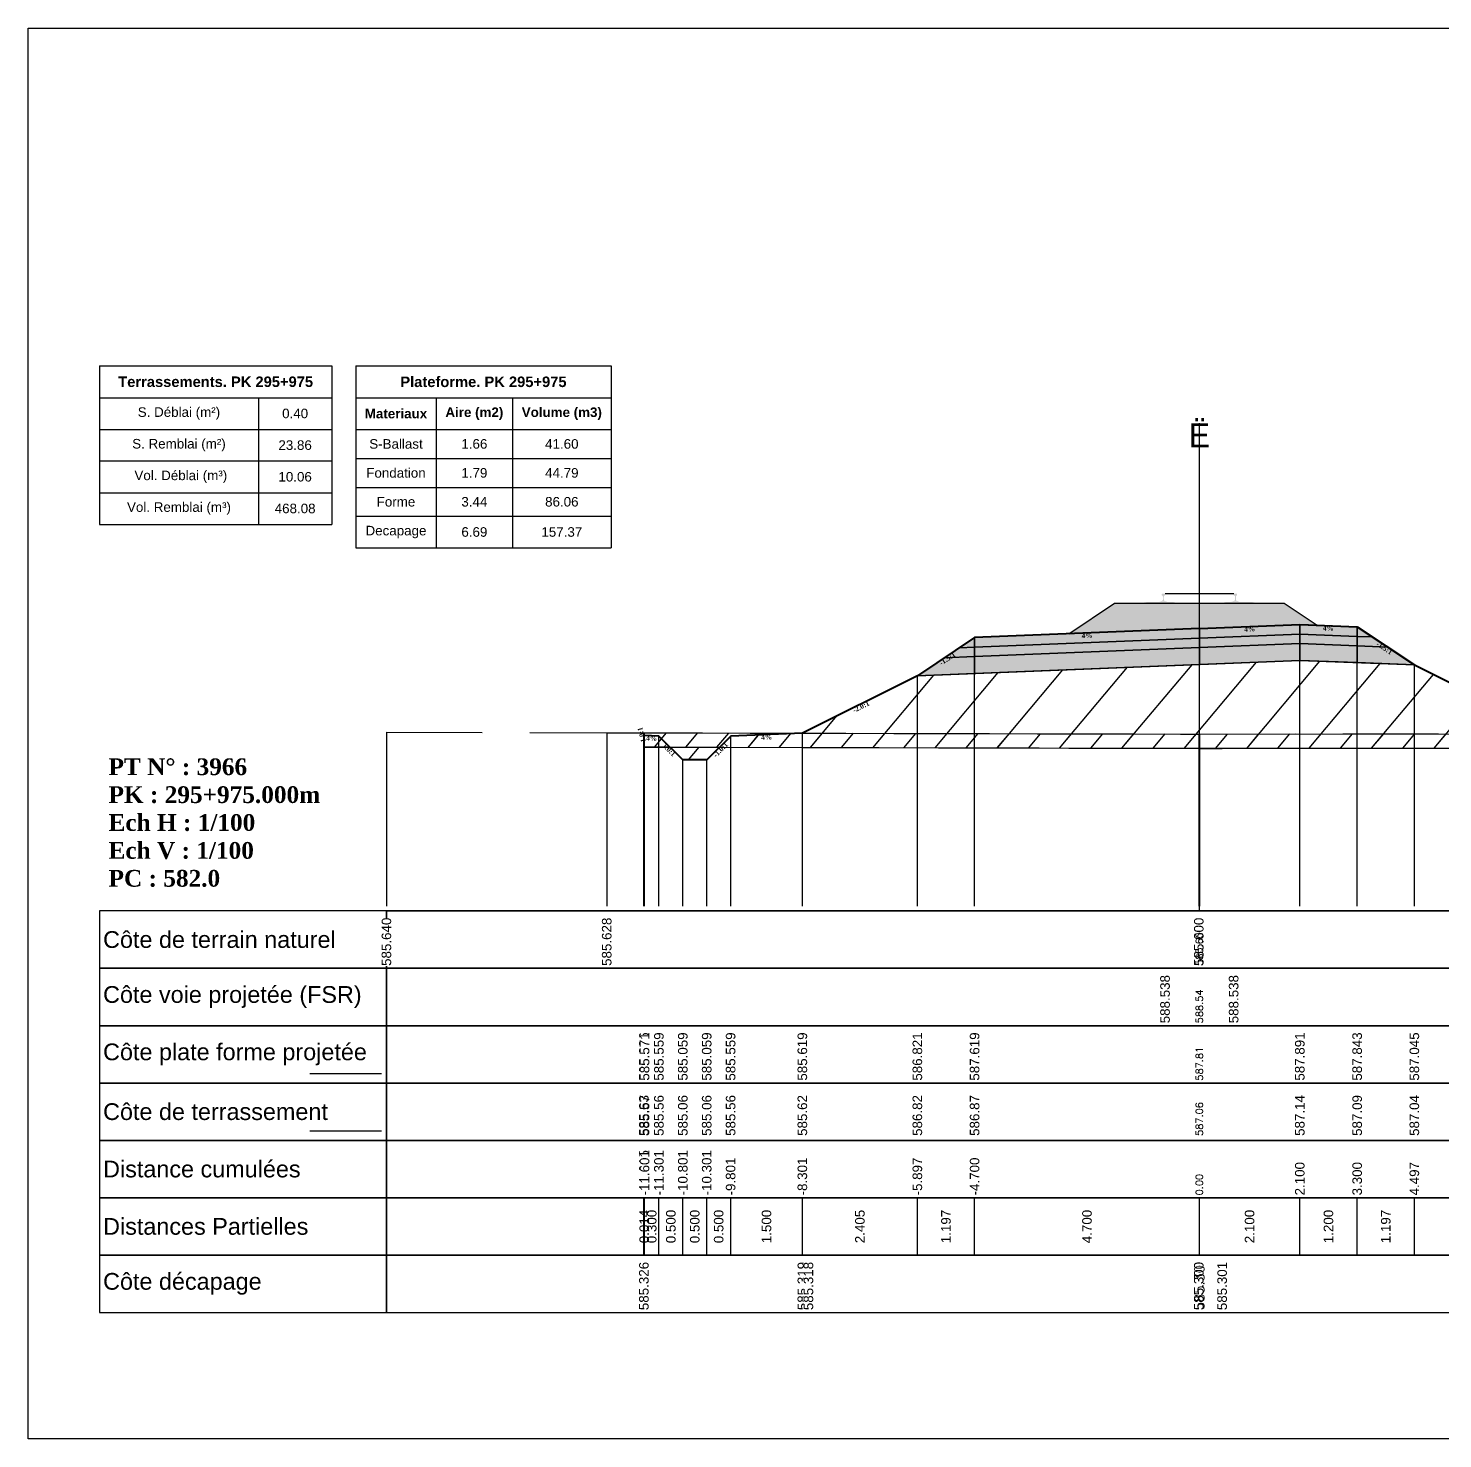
# Model space of a CAD drawing. Header units: millimetres. Extents: x 2762 to 3076, y 916 to 3305.
# Drawn here: x 2950.21 to 2979.79, y 1493.65 to 1523.15 of the extents above; entities that cross this region are included whole.
import ezdxf

# ---------------------------------------------------------------- set-up
doc = ezdxf.new("R2010")
doc.units = ezdxf.units.MM
doc.header["$LTSCALE"] = 2
doc.linetypes.add('CACHE', pattern=[9.525, 6.35, -3.175])
doc.linetypes.add('DASHED', pattern=[0.75, 0.5, -0.25])
for name, color, linetype in [('C-ANNO-TABL', 1, 'Continuous'), ('C-ANNO-TABL-TEXT', 150, 'Continuous'), ('C-ANNO-TABL-TITL', 150, 'Continuous'), ('C-ANNO-TABL-TTBL', 5, 'Continuous'), ('C-ROAD-CORR', 5, 'Continuous'), ('C-ROAD-SCTN', 7, 'Continuous')]:
    doc.layers.add(name, color=color, linetype=linetype)
doc.styles.add('ARIAL', font='arial.ttf')
doc.styles.add('C3D_Etiquette', font='romans.shx')
doc.styles.add('C3D_Profil_Travers', font='romans.shx')
doc.styles.get("Standard").update_dxf_attribs({"font": 'arial.ttf'})

msp = doc.modelspace()

# ---------------------------------------------------------------- hatches: boundary and pattern name
at = {"linetype": 'Continuous', "lineweight": -3}
msp.add_hatch(color=254, dxfattribs=at).paths.add_polyline_path([(2973.487, 1510.938), (2973.487, 1511.123), (2973.602, 1511.144), (2973.95, 1511.144), (2973.95, 1511.15), (2973.876, 1511.15), (2973.876, 1511.159), (2973.877, 1511.16), (2973.879, 1511.161), (2973.88, 1511.162), (2973.9, 1511.163), (2973.903, 1511.164), (2973.906, 1511.165), (2973.934, 1511.175), (2973.937, 1511.177), (2973.938, 1511.178), (2973.939, 1511.179), (2973.94, 1511.183), (2973.941, 1511.191), (2973.942, 1511.2), (2973.943, 1511.21), (2973.943, 1511.234), (2973.942, 1511.25), (2973.942, 1511.256), (2973.941, 1511.262), (2973.94, 1511.267), (2973.94, 1511.268), (2973.939, 1511.272), (2973.938, 1511.274), (2973.937, 1511.275), (2973.936, 1511.276), (2973.935, 1511.277), (2973.919, 1511.283), (2973.917, 1511.284), (2973.916, 1511.285), (2973.915, 1511.287), (2973.915, 1511.289), (2973.915, 1511.307), (2973.916, 1511.312), (2973.917, 1511.314), (2973.919, 1511.316), (2973.921, 1511.318), (2973.924, 1511.319), (2973.925, 1511.32), (2973.929, 1511.32), (2973.933, 1511.321), (2973.936, 1511.321), (2973.94, 1511.321), (2973.945, 1511.321), (2973.948, 1511.321), (2973.951, 1511.322), (2973.955, 1511.321), (2973.958, 1511.321), (2973.962, 1511.321), (2973.967, 1511.321), (2973.97, 1511.321), (2973.974, 1511.32), (2973.978, 1511.32), (2973.979, 1511.319), (2973.981, 1511.318), (2973.984, 1511.316), (2973.986, 1511.314), (2973.987, 1511.312), (2973.987, 1511.307), (2973.987, 1511.289), (2973.987, 1511.287), (2973.987, 1511.285), (2973.986, 1511.284), (2973.984, 1511.283), (2973.968, 1511.277), (2973.967, 1511.276), (2973.965, 1511.275), (2973.964, 1511.274), (2973.964, 1511.272), (2973.963, 1511.268), (2973.962, 1511.267), (2973.962, 1511.262), (2973.961, 1511.256), (2973.96, 1511.25), (2973.96, 1511.234), (2973.96, 1511.21), (2973.961, 1511.2), (2973.962, 1511.191), (2973.963, 1511.183), (2973.964, 1511.179), (2973.965, 1511.178), (2973.966, 1511.177), (2973.968, 1511.175), (2973.997, 1511.165), (2974, 1511.164), (2974.003, 1511.163), (2974.023, 1511.162), (2974.024, 1511.161), (2974.025, 1511.16), (2974.026, 1511.159), (2974.026, 1511.15), (2973.952, 1511.15), (2973.952, 1511.144), (2974.156, 1511.144), (2974.288, 1511.113), (2975.122, 1511.113), (2975.253, 1511.144), (2975.457, 1511.144), (2975.457, 1511.15), (2975.383, 1511.15), (2975.383, 1511.159), (2975.384, 1511.16), (2975.386, 1511.161), (2975.387, 1511.162), (2975.407, 1511.163), (2975.41, 1511.164), (2975.413, 1511.165), (2975.441, 1511.175), (2975.444, 1511.177), (2975.445, 1511.178), (2975.446, 1511.179), (2975.447, 1511.183), (2975.448, 1511.191), (2975.449, 1511.2), (2975.45, 1511.21), (2975.45, 1511.234), (2975.449, 1511.25), (2975.449, 1511.256), (2975.448, 1511.262), (2975.447, 1511.267), (2975.447, 1511.268), (2975.446, 1511.272), (2975.445, 1511.274), (2975.444, 1511.275), (2975.443, 1511.276), (2975.442, 1511.277), (2975.426, 1511.283), (2975.424, 1511.284), (2975.423, 1511.285), (2975.422, 1511.287), (2975.422, 1511.289), (2975.422, 1511.307), (2975.423, 1511.312), (2975.424, 1511.314), (2975.426, 1511.316), (2975.428, 1511.318), (2975.431, 1511.319), (2975.432, 1511.32), (2975.436, 1511.32), (2975.44, 1511.321), (2975.443, 1511.321), (2975.447, 1511.321), (2975.452, 1511.321), (2975.455, 1511.321), (2975.458, 1511.322), (2975.462, 1511.321), (2975.465, 1511.321), (2975.469, 1511.321), (2975.474, 1511.321), (2975.477, 1511.321), (2975.481, 1511.32), (2975.485, 1511.32), (2975.486, 1511.319), (2975.488, 1511.318), (2975.491, 1511.316), (2975.493, 1511.314), (2975.494, 1511.312), (2975.494, 1511.307), (2975.494, 1511.289), (2975.494, 1511.287), (2975.494, 1511.285), (2975.493, 1511.284), (2975.491, 1511.283), (2975.475, 1511.277), (2975.474, 1511.276), (2975.472, 1511.275), (2975.471, 1511.274), (2975.471, 1511.272), (2975.47, 1511.268), (2975.469, 1511.267), (2975.469, 1511.262), (2975.468, 1511.256), (2975.467, 1511.25), (2975.467, 1511.234), (2975.467, 1511.21), (2975.468, 1511.2), (2975.469, 1511.191), (2975.47, 1511.183), (2975.471, 1511.179), (2975.472, 1511.178), (2975.473, 1511.177), (2975.475, 1511.175), (2975.504, 1511.165), (2975.507, 1511.164), (2975.51, 1511.163), (2975.53, 1511.162), (2975.531, 1511.161), (2975.532, 1511.16), (2975.533, 1511.159), (2975.533, 1511.15), (2975.459, 1511.15), (2975.459, 1511.144), (2975.807, 1511.144), (2975.922, 1511.123), (2975.922, 1510.938)])
h = msp.add_hatch(dxfattribs=at)
h.set_pattern_fill('GRAVEL', color=252, scale=0.009, style=0)
h.set_pattern_definition([(228.0128, (2972.136781, 1510.70988), (-1.8288, -2.0574), [0.030755, -3.0447435]), (184.96974, (2972.116207, 1510.68702), (2.743199999, 0.228600013), [0.0527764, -5.2248644]), (132.51045, (2972.063629, 1510.682448), (2.286, -2.5146), [0.0372133, -3.684125]), (267.2737, (2971.974475, 1510.625298), (0.2286, 4.572), [0.0480604, -4.7579794]), (292.83365, (2971.972189, 1510.577292), (-1.143, 2.7432), [0.047127, -4.6655827]), (357.2737, (2971.990477, 1510.533858), (-4.572, 0.2286), [0.0480604, -4.7579794]), (37.69424, (2972.038483, 1510.531572), (-2.9718, -2.286), [0.0635574, -6.2921804]), (72.25533, (2972.088775, 1510.570434), (1.6002, 5.0292), [0.0600048, -5.940473]), (121.42957, (2972.107063, 1510.627584), (-1.8288, 2.9718), [0.048223, -4.774099]), (175.23636, (2972.081917, 1510.668732), (2.5146, -0.2286), [0.055054, -2.697654]), (222.39744, (2972.027053, 1510.673304), (-2.7432, -2.5146), [0.071197, -7.0485095]), (138.81407, (2972.20079, 1510.623012), (-1.6002, 1.3716), [0.0243004, -2.405751]), (171.46923, (2972.182501, 1510.639014), (2.9718, -0.4572), [0.0462314, -4.5769175]), (225, (2972.13678, 1510.64587), (-3e-17, -0.2286), [0.032329, -0.29096]), (203.1986, (2972.12078, 1510.673304), (1.143, 0.4572), [0.01741, -1.723556]), (291.8014, (2972.104777, 1510.666446), (-0.2286, 0.6858), [0.024621, -1.206428]), (30.9638, (2972.11392, 1510.643586), (0.6858, 0.4572), [0.039989, -1.292967]), (161.565, (2972.14821, 1510.66416), (0.4572, -0.2286), [0.028916, -0.693981]), (16.38954, (2971.972189, 1510.666446), (2.286, 0.6858), [0.040508, -4.0102944]), (70.34618, (2972.011051, 1510.677876), (-0.9144, -2.5146), [0.033984, -3.3643994]), (293.1986, (2972.14821, 1510.70988), (-0.4572, 1.143), [0.034819, -1.7061465]), (343.61046, (2972.161927, 1510.677876), (-2.286, 0.6858), [0.040508, -4.0102944]), (339.44395, (2971.97219, 1510.524714), (-1.143, 0.4572), [0.039063, -1.914096]), (294.77514, (2972.008765, 1510.510998), (-1.143, 2.5146), [0.0327305, -3.2403234]), (66.8014, (2972.150497, 1510.48128), (0.4572, 1.143), [0.034819, -1.7061465]), (17.35402, (2972.164213, 1510.513284), (-2.9718, -0.9144), [0.0383204, -3.793714]), (69.44395, (2972.038483, 1510.48128), (-0.4572, -1.143), [0.0195316, -1.933628]), (101.3099, (2972.13678, 1510.48128), (-0.2286, 0.9144), [0.011656, -1.1539795]), (165.9638, (2972.134495, 1510.49271), (0.6858, -0.2286), [0.047127, -0.895415]), (186.009, (2972.088775, 1510.50414), (2.286, 0.2286), [0.043674, -4.323723]), (303.69, (2972.11392, 1510.62301), (-0.2286, 0.4572), [0.032969, -0.79126]), (353.15723, (2972.132209, 1510.59558), (3.8862, -0.4572), [0.05756, -5.698441]), (60.9454, (2972.18936, 1510.588722), (-0.9144, -1.6002), [0.023536, -2.330045]), (90, (2972.2008, 1510.6093), (-0.2286, 0.2286), [0.013716, -0.214884]), (120.25644, (2972.084203, 1510.510998), (0.9144, -1.6002), [0.031758, -3.1440547]), (48.0128, (2972.068201, 1510.53843), (1.8288, 2.0574), [0.06151, -3.0139886]), (0, (2972.10935, 1510.58415), (0.2286, 0.2286), [0.059436, -0.169164]), (325.30485, (2972.168785, 1510.58415), (2.286, -1.6002), [0.036145, -3.5783385]), (254.0546, (2972.198503, 1510.563576), (-0.2286, -0.9144), [0.033285, -1.6309485]), (207.64598, (2972.189359, 1510.531572), (-4.3434, -2.286), [0.054193, -5.365122]), (175.42608, (2972.141353, 1510.506426), (-2.9718, 0.2286), [0.0573327, -5.675926])])
h.paths.add_polyline_path([(2971.972, 1510.481), (2972.93, 1511.12), (2976.48, 1511.12), (2977.169, 1510.66), (2976.805, 1510.675)])
h = msp.add_hatch(color=11, dxfattribs=at)
h.paths.add_polyline_path([(2978.005, 1510.427), (2978.005, 1510.627), (2978.324, 1510.414)])
h.paths.add_polyline_path([(2976.805, 1510.475), (2976.805, 1510.675), (2978.005, 1510.627), (2978.005, 1510.427)])
h.paths.add_polyline_path([(2974.705, 1510.391), (2974.705, 1510.591), (2976.805, 1510.675), (2976.805, 1510.475)])
h.paths.add_polyline_path([(2970.005, 1510.203), (2970.005, 1510.403), (2974.705, 1510.591), (2974.705, 1510.391)])
h.paths.add_polyline_path([(2969.685, 1510.19), (2970.005, 1510.403), (2970.005, 1510.203)])
h = msp.add_hatch(color=83, dxfattribs=at)
h.paths.add_polyline_path([(2978.005, 1509.877), (2978.005, 1510.227), (2978.643, 1510.201), (2979.201, 1509.829)])
h.paths.add_polyline_path([(2976.805, 1509.925), (2976.805, 1510.275), (2978.005, 1510.227), (2978.005, 1509.877)])
h.paths.add_polyline_path([(2974.705, 1509.841), (2974.705, 1510.191), (2976.805, 1510.275), (2976.805, 1509.925)])
h.paths.add_polyline_path([(2970.005, 1509.653), (2970.005, 1510.003), (2974.705, 1510.191), (2974.705, 1509.841)])
h.paths.add_polyline_path([(2968.808, 1509.605), (2969.366, 1509.977), (2970.005, 1510.003), (2970.005, 1509.653)])
h = msp.add_hatch(color=30, dxfattribs=at)
h.paths.add_polyline_path([(2978.005, 1510.227), (2978.005, 1510.427), (2978.324, 1510.414), (2978.643, 1510.201)])
h.paths.add_polyline_path([(2976.805, 1510.275), (2976.805, 1510.475), (2978.005, 1510.427), (2978.005, 1510.227)])
h.paths.add_polyline_path([(2974.705, 1510.191), (2974.705, 1510.391), (2976.805, 1510.475), (2976.805, 1510.275)])
h.paths.add_polyline_path([(2970.005, 1510.003), (2970.005, 1510.203), (2974.705, 1510.391), (2974.705, 1510.191)])
h.paths.add_polyline_path([(2969.366, 1509.977), (2969.685, 1510.19), (2970.005, 1510.203), (2970.005, 1510.003)])
h = msp.add_hatch(dxfattribs=at)
h.set_pattern_fill('_U', color=3, angle=50, style=0, pattern_type=0)
h.set_pattern_definition([(50, (2984.8392, 1508.0938), (-0.766044, 0.642788), [])])
h.paths.add_polyline_path([(2984.839, 1508.094), (2985.077, 1508.331), (2985.377, 1508.343), (2985.389, 1508.394), (2985.389, 1508.094)])
h.paths.add_polyline_path([(2964.667, 1508.106), (2964.903, 1508.342), (2966.403, 1508.402), (2968.808, 1509.605), (2976.805, 1509.925), (2979.201, 1509.829), (2982.077, 1508.391), (2983.577, 1508.331), (2983.815, 1508.093), (2974.705, 1508.084), (2974.693, 1508.084)])
h.paths.add_polyline_path([(2963.089, 1508.11), (2963.089, 1508.41), (2963.103, 1508.354), (2963.403, 1508.342), (2963.637, 1508.109)])
h = msp.add_hatch(dxfattribs=at)
h.set_pattern_fill('_U', color=150, scale=0.5, angle=50, style=0, pattern_type=0)
h.set_pattern_definition([(50, (2984.83916, 1508.09384), (-0.383022, 0.321394), [])])
h.paths.add_polyline_path([(2984.839, 1508.094), (2985.077, 1508.331), (2985.377, 1508.343), (2985.389, 1508.394), (2985.389, 1508.094)])
h.paths.add_polyline_path([(2982.077, 1508.391), (2985.389, 1508.394), (2985.377, 1508.343), (2985.077, 1508.331), (2984.839, 1508.094), (2983.815, 1508.093), (2983.577, 1508.331)])
h.paths.add_polyline_path([(2964.667, 1508.106), (2964.903, 1508.342), (2966.403, 1508.402), (2974.693, 1508.384), (2974.705, 1508.384), (2982.077, 1508.391), (2983.577, 1508.331), (2983.815, 1508.093), (2974.705, 1508.084), (2974.693, 1508.084)])
h.paths.add_polyline_path([(2963.089, 1508.41), (2966.403, 1508.402), (2964.903, 1508.342), (2964.667, 1508.106), (2963.637, 1508.109), (2963.403, 1508.342), (2963.103, 1508.354)])
h.paths.add_polyline_path([(2963.089, 1508.11), (2963.089, 1508.41), (2963.103, 1508.354), (2963.403, 1508.342), (2963.637, 1508.109)])
h = msp.add_hatch(dxfattribs=at)
h.set_pattern_fill('_U', color=1, angle=50, style=0, pattern_type=0)
h.set_pattern_definition([(50, (2983.8148, 1508.0929), (-0.766044, 0.64279), [])])
h.paths.add_polyline_path([(2983.815, 1508.093), (2984.839, 1508.094), (2984.577, 1507.831), (2984.077, 1507.831)])
h.paths.add_polyline_path([(2963.637, 1508.109), (2964.667, 1508.106), (2964.403, 1507.842), (2963.903, 1507.842)])

# ---------------------------------------------------------------- linework, layer by layer
at = {"color": 7, "linetype": 'Continuous', "lineweight": -3}
for p, q in [((2974.705, 1504.684), (2974.705, 1514.884)), ((2957.704, 1504.684), (2991.706, 1504.684)), ((2963.089, 1497.484), (2963.089, 1498.684)), ((2963.103, 1497.484), (2963.103, 1498.684)), ((2963.103, 1497.484), (2963.103, 1498.684)), ((2963.403, 1497.484), (2963.403, 1498.684)), ((2963.403, 1497.484), (2963.403, 1498.684)), ((2963.903, 1497.484), (2963.903, 1498.684)), ((2963.903, 1497.484), (2963.903, 1498.684)), ((2964.403, 1497.484), (2964.403, 1498.684)), ((2964.403, 1497.484), (2964.403, 1498.684)), ((2964.903, 1497.484), (2964.903, 1498.684)), ((2964.903, 1497.484), (2964.903, 1498.684)), ((2966.403, 1497.484), (2966.403, 1498.684)), ((2966.403, 1497.484), (2966.403, 1498.684)), ((2968.808, 1497.484), (2968.808, 1498.684)), ((2968.808, 1497.484), (2968.808, 1498.684)), ((2970.005, 1497.484), (2970.005, 1498.684)), ((2970.005, 1497.484), (2970.005, 1498.684)), ((2974.705, 1497.484), (2974.705, 1498.684)), ((2974.705, 1497.484), (2974.705, 1498.684)), ((2976.805, 1497.484), (2976.805, 1498.684)), ((2976.805, 1497.484), (2976.805, 1498.684)), ((2978.005, 1497.484), (2978.005, 1498.684)), ((2978.005, 1497.484), (2978.005, 1498.684)), ((2979.201, 1497.484), (2979.201, 1498.684)), ((2979.201, 1497.484), (2979.201, 1498.684))]:
    msp.add_line(p, q, dxfattribs=at)
at = {"color": 251, "linetype": 'Continuous', "lineweight": -3}
for p, q in [((2971.972, 1510.481), (2972.93, 1511.12)), ((2972.93, 1511.12), (2976.48, 1511.12)), ((2976.48, 1511.12), (2977.169, 1510.66)), ((2970.005, 1510.403), (2974.705, 1510.591)), ((2976.805, 1510.675), (2971.972, 1510.481)), ((2974.705, 1510.591), (2976.805, 1510.675)), ((2974.705, 1510.391), (2974.705, 1510.591)), ((2974.705, 1510.591), (2974.705, 1510.391)), ((2977.169, 1510.66), (2976.805, 1510.675)), ((2976.805, 1510.475), (2976.805, 1510.675)), ((2976.805, 1510.675), (2978.005, 1510.627)), ((2976.805, 1510.675), (2976.805, 1510.475)), ((2978.005, 1510.427), (2978.005, 1510.627)), ((2978.005, 1510.627), (2978.324, 1510.414)), ((2978.005, 1510.627), (2978.005, 1510.427)), ((2969.685, 1510.19), (2970.005, 1510.403)), ((2970.005, 1510.203), (2970.005, 1510.403)), ((2970.005, 1510.403), (2970.005, 1510.203)), ((2974.705, 1510.391), (2970.005, 1510.203)), ((2976.805, 1510.475), (2974.705, 1510.391)), ((2978.005, 1510.427), (2976.805, 1510.475)), ((2978.324, 1510.414), (2978.005, 1510.427)), ((2970.005, 1510.203), (2969.685, 1510.19))]:
    msp.add_line(p, q, dxfattribs=at)
at = {"color": 53, "linetype": 'Continuous', "lineweight": -3}
for p, q in [((2970.005, 1510.203), (2974.705, 1510.391)), ((2974.705, 1510.391), (2976.805, 1510.475)), ((2974.705, 1510.191), (2974.705, 1510.391)), ((2974.705, 1510.391), (2974.705, 1510.191)), ((2976.805, 1510.275), (2974.705, 1510.191)), ((2974.705, 1510.191), (2976.805, 1510.275)), ((2976.805, 1510.275), (2976.805, 1510.475)), ((2976.805, 1510.475), (2978.005, 1510.427)), ((2976.805, 1510.475), (2976.805, 1510.275)), ((2978.005, 1510.227), (2976.805, 1510.275)), ((2976.805, 1509.925), (2976.805, 1510.275)), ((2976.805, 1510.275), (2978.005, 1510.227)), ((2976.805, 1510.275), (2976.805, 1509.925)), ((2978.005, 1510.227), (2978.005, 1510.427)), ((2978.005, 1510.427), (2978.324, 1510.414)), ((2978.005, 1510.427), (2978.005, 1510.227)), ((2978.324, 1510.414), (2978.643, 1510.201)), ((2968.808, 1509.605), (2969.366, 1509.977)), ((2969.366, 1509.977), (2969.685, 1510.19)), ((2970.005, 1510.003), (2969.366, 1509.977)), ((2969.366, 1509.977), (2970.005, 1510.003)), ((2969.685, 1510.19), (2970.005, 1510.203)), ((2970.005, 1510.003), (2970.005, 1510.203)), ((2970.005, 1510.203), (2970.005, 1510.003)), ((2974.705, 1510.191), (2970.005, 1510.003)), ((2970.005, 1510.003), (2974.705, 1510.191)), ((2970.005, 1509.653), (2970.005, 1510.003)), ((2970.005, 1510.003), (2970.005, 1509.653)), ((2974.705, 1509.841), (2974.705, 1510.191)), ((2974.705, 1510.191), (2974.705, 1509.841)), ((2978.643, 1510.201), (2978.005, 1510.227)), ((2978.005, 1509.877), (2978.005, 1510.227)), ((2978.005, 1510.227), (2978.643, 1510.201)), ((2978.005, 1510.227), (2978.005, 1509.877)), ((2978.643, 1510.201), (2979.201, 1509.829)), ((2974.705, 1509.841), (2970.005, 1509.653)), ((2976.805, 1509.925), (2974.705, 1509.841)), ((2978.005, 1509.877), (2976.805, 1509.925)), ((2979.201, 1509.829), (2978.005, 1509.877)), ((2970.005, 1509.653), (2968.808, 1509.605))]:
    msp.add_line(p, q, dxfattribs=at)
at = {"color": 253, "linetype": 'Continuous', "lineweight": -3}
for p, q in [((2968.808, 1509.605), (2976.805, 1509.925)), ((2976.805, 1509.925), (2979.201, 1509.829)), ((2979.201, 1509.829), (2982.077, 1508.391)), ((2966.403, 1508.402), (2968.808, 1509.605)), ((2963.089, 1508.41), (2966.403, 1508.402)), ((2963.103, 1508.354), (2963.089, 1508.41)), ((2963.089, 1508.11), (2963.089, 1508.41)), ((2963.089, 1508.41), (2963.103, 1508.354)), ((2963.089, 1508.11), (2963.089, 1508.41)), ((2963.089, 1508.41), (2963.103, 1508.354)), ((2963.403, 1508.342), (2963.103, 1508.354)), ((2963.103, 1508.354), (2963.403, 1508.342)), ((2963.103, 1508.354), (2963.403, 1508.342)), ((2963.637, 1508.109), (2963.403, 1508.342)), ((2963.403, 1508.342), (2963.637, 1508.109)), ((2963.403, 1508.342), (2963.637, 1508.109)), ((2964.667, 1508.106), (2964.903, 1508.342)), ((2964.903, 1508.342), (2964.667, 1508.106)), ((2964.667, 1508.106), (2964.903, 1508.342)), ((2964.903, 1508.342), (2966.403, 1508.402)), ((2966.403, 1508.402), (2964.903, 1508.342)), ((2964.903, 1508.342), (2966.403, 1508.402)), ((2966.403, 1508.402), (2974.693, 1508.384)), ((2974.693, 1508.384), (2974.705, 1508.384)), ((2974.705, 1508.384), (2982.077, 1508.391)), ((2963.637, 1508.109), (2963.089, 1508.11)), ((2963.637, 1508.109), (2963.089, 1508.11)), ((2964.667, 1508.106), (2963.637, 1508.109)), ((2963.637, 1508.109), (2964.667, 1508.106)), ((2963.903, 1507.842), (2963.637, 1508.109)), ((2964.667, 1508.106), (2964.403, 1507.842)), ((2974.693, 1508.084), (2964.667, 1508.106)), ((2974.693, 1508.084), (2964.667, 1508.106)), ((2974.705, 1508.084), (2974.693, 1508.084)), ((2974.705, 1508.084), (2974.693, 1508.084)), ((2983.815, 1508.093), (2974.705, 1508.084)), ((2983.815, 1508.093), (2974.705, 1508.084)), ((2964.403, 1507.842), (2963.903, 1507.842))]:
    msp.add_line(p, q, dxfattribs=at)
at = {"color": 8, "linetype": 'CACHE', "lineweight": -3}
for p, q in [((2974.705, 1504.784), (2974.705, 1509.841)), ((2974.705, 1504.784), (2974.705, 1509.841)), ((2976.805, 1504.784), (2976.805, 1509.925)), ((2978.005, 1504.784), (2978.005, 1509.877)), ((2979.201, 1504.784), (2979.201, 1509.829)), ((2968.808, 1504.784), (2968.808, 1509.605)), ((2970.005, 1504.784), (2970.005, 1509.653)), ((2963.089, 1504.784), (2963.089, 1508.41)), ((2963.103, 1504.784), (2963.103, 1508.354)), ((2963.403, 1504.784), (2963.403, 1508.342)), ((2964.903, 1504.784), (2964.903, 1508.342)), ((2966.403, 1504.784), (2966.403, 1508.402)), ((2963.903, 1504.784), (2963.903, 1507.842)), ((2964.403, 1504.784), (2964.403, 1507.842))]:
    msp.add_line(p, q, dxfattribs=at)
at = {"color": 105, "linetype": 'DASHED', "lineweight": -3, "ltscale": 2}
for p, q in [((2957.705, 1508.424), (2962.312, 1508.412)), ((2962.312, 1508.412), (2974.693, 1508.384)), ((2974.693, 1508.384), (2974.705, 1508.384)), ((2974.705, 1508.384), (2991.705, 1508.4))]:
    msp.add_line(p, q, dxfattribs=at)
at = {"color": 98, "linetype": 'CACHE', "lineweight": -3}
for p, q in [((2957.705, 1508.424), (2957.705, 1504.784)), ((2962.312, 1508.412), (2962.312, 1504.784)), ((2974.693, 1508.384), (2974.693, 1504.784)), ((2974.705, 1508.384), (2974.705, 1504.784))]:
    msp.add_line(p, q, dxfattribs=at)
at = {"color": 6, "linetype": 'Continuous', "lineweight": -3}
for p, q in [((2963.089, 1508.11), (2966.403, 1508.102)), ((2966.403, 1508.102), (2966.53, 1508.102)), ((2966.53, 1508.102), (2974.693, 1508.084)), ((2974.693, 1508.084), (2974.705, 1508.084)), ((2974.705, 1508.084), (2975.181, 1508.085)), ((2975.181, 1508.085), (2982.077, 1508.091))]:
    msp.add_line(p, q, dxfattribs=at)
at = {"color": 154, "linetype": 'Continuous', "lineweight": -3}
msp.add_line((2956.104, 1501.284), (2957.604, 1501.284), dxfattribs=at)
at = {"color": 1, "linetype": 'Continuous', "lineweight": -3}
msp.add_line((2956.104, 1500.084), (2957.604, 1500.084), dxfattribs=at)
at = {"color": 7, "linetype": 'Continuous', "lineweight": -3}
for points in [[(2957.704, 1503.484), (2957.704, 1504.684), (2951.704, 1504.684), (2951.704, 1503.484)], [(2957.704, 1503.484), (2991.706, 1503.484), (2991.706, 1504.684), (2957.704, 1504.684)], [(2957.704, 1502.284), (2957.704, 1503.484), (2951.704, 1503.484), (2951.704, 1502.284)], [(2957.704, 1502.284), (2991.706, 1502.284), (2991.706, 1503.484), (2957.704, 1503.484)], [(2957.704, 1501.084), (2957.704, 1502.284), (2951.704, 1502.284), (2951.704, 1501.084)], [(2957.704, 1501.084), (2991.706, 1501.084), (2991.706, 1502.284), (2957.704, 1502.284)], [(2957.704, 1499.884), (2957.704, 1501.084), (2951.704, 1501.084), (2951.704, 1499.884)], [(2957.704, 1499.884), (2991.706, 1499.884), (2991.706, 1501.084), (2957.704, 1501.084)], [(2957.704, 1498.684), (2957.704, 1499.884), (2951.704, 1499.884), (2951.704, 1498.684)], [(2957.704, 1498.684), (2991.706, 1498.684), (2991.706, 1499.884), (2957.704, 1499.884)], [(2957.704, 1497.484), (2957.704, 1498.684), (2951.704, 1498.684), (2951.704, 1497.484)], [(2957.704, 1497.484), (2991.706, 1497.484), (2991.706, 1498.684), (2957.704, 1498.684)], [(2957.704, 1496.284), (2957.704, 1497.484), (2951.704, 1497.484), (2951.704, 1496.284)], [(2957.704, 1496.284), (2991.706, 1496.284), (2991.706, 1497.484), (2957.704, 1497.484)]]:
    msp.add_3dface(points, dxfattribs=at)
at = {"layer": 'C-ANNO-TABL', "color": 7, "linetype": 'Continuous', "lineweight": -3}
for p, q in [((2951.704, 1515.419), (2955.028, 1515.419)), ((2955.028, 1515.419), (2956.563, 1515.419)), ((2955.028, 1515.419), (2955.028, 1514.757)), ((2957.063, 1515.416), (2958.745, 1515.416)), ((2958.745, 1515.416), (2960.341, 1515.416)), ((2958.745, 1515.416), (2958.745, 1514.754)), ((2960.341, 1515.416), (2962.403, 1515.416)), ((2960.341, 1515.416), (2960.341, 1514.754)), ((2951.704, 1514.757), (2955.028, 1514.757)), ((2955.028, 1514.757), (2956.563, 1514.757)), ((2955.028, 1514.757), (2955.028, 1514.095)), ((2957.063, 1514.754), (2958.745, 1514.754)), ((2958.745, 1514.754), (2960.341, 1514.754)), ((2958.745, 1514.754), (2958.745, 1514.147)), ((2960.341, 1514.754), (2962.403, 1514.754)), ((2960.341, 1514.754), (2960.341, 1514.147)), ((2951.704, 1514.095), (2955.028, 1514.095)), ((2955.028, 1514.095), (2956.563, 1514.095)), ((2955.028, 1514.095), (2955.028, 1513.432)), ((2957.063, 1514.147), (2958.745, 1514.147)), ((2958.745, 1514.147), (2960.341, 1514.147)), ((2958.745, 1514.147), (2958.745, 1513.543)), ((2960.341, 1514.147), (2962.403, 1514.147)), ((2960.341, 1514.147), (2960.341, 1513.543)), ((2957.063, 1513.543), (2958.745, 1513.543)), ((2958.745, 1513.543), (2960.341, 1513.543)), ((2958.745, 1513.543), (2958.745, 1512.939)), ((2960.341, 1513.543), (2962.403, 1513.543)), ((2960.341, 1513.543), (2960.341, 1512.939)), ((2951.704, 1513.432), (2955.028, 1513.432)), ((2955.028, 1513.432), (2956.563, 1513.432)), ((2955.028, 1513.432), (2955.028, 1512.77)), ((2957.063, 1512.939), (2958.745, 1512.939)), ((2958.745, 1512.939), (2960.341, 1512.939)), ((2958.745, 1512.939), (2958.745, 1512.28)), ((2960.341, 1512.939), (2962.403, 1512.939)), ((2960.341, 1512.939), (2960.341, 1512.28))]:
    msp.add_line(p, q, dxfattribs=at)
at = {"layer": 'C-ANNO-TABL-TTBL', "color": 7, "linetype": 'Continuous', "lineweight": -3}
for p, q in [((2951.704, 1516.084), (2956.563, 1516.084)), ((2951.704, 1516.084), (2951.704, 1515.419)), ((2956.563, 1516.084), (2956.563, 1515.419)), ((2957.063, 1516.084), (2962.403, 1516.084)), ((2957.063, 1516.084), (2957.063, 1515.416)), ((2962.403, 1516.084), (2962.403, 1515.416)), ((2951.704, 1515.419), (2951.704, 1514.757)), ((2956.563, 1515.419), (2956.563, 1514.757)), ((2957.063, 1515.416), (2957.063, 1514.754)), ((2962.403, 1515.416), (2962.403, 1514.754)), ((2951.704, 1514.757), (2951.704, 1514.095)), ((2956.563, 1514.757), (2956.563, 1514.095)), ((2957.063, 1514.754), (2957.063, 1514.147)), ((2962.403, 1514.754), (2962.403, 1514.147)), ((2951.704, 1514.095), (2951.704, 1513.432)), ((2956.563, 1514.095), (2956.563, 1513.432)), ((2957.063, 1514.147), (2957.063, 1513.543)), ((2962.403, 1514.147), (2962.403, 1513.543)), ((2957.063, 1513.543), (2957.063, 1512.939)), ((2962.403, 1513.543), (2962.403, 1512.939)), ((2951.704, 1513.432), (2951.704, 1512.77)), ((2956.563, 1513.432), (2956.563, 1512.77)), ((2957.063, 1512.939), (2957.063, 1512.28)), ((2962.403, 1512.939), (2962.403, 1512.28)), ((2951.704, 1512.77), (2955.028, 1512.77)), ((2955.028, 1512.77), (2956.563, 1512.77)), ((2957.063, 1512.28), (2958.745, 1512.28)), ((2958.745, 1512.28), (2960.341, 1512.28)), ((2960.341, 1512.28), (2962.403, 1512.28))]:
    msp.add_line(p, q, dxfattribs=at)
at = {"layer": 'C-ROAD-CORR', "color": 1, "linetype": 'Continuous', "lineweight": 40}
for p, q in [((2974.705, 1510.591), (2970.005, 1510.403)), ((2974.705, 1510.591), (2976.805, 1510.675)), ((2976.805, 1510.675), (2978.005, 1510.627)), ((2978.005, 1510.627), (2979.201, 1509.829)), ((2970.005, 1510.403), (2968.808, 1509.605)), ((2979.201, 1509.829), (2982.077, 1508.391)), ((2968.808, 1509.605), (2966.403, 1508.402)), ((2963.103, 1508.354), (2963.089, 1508.41)), ((2963.403, 1508.342), (2963.103, 1508.354)), ((2963.903, 1507.842), (2963.403, 1508.342)), ((2964.903, 1508.342), (2964.403, 1507.842)), ((2966.403, 1508.402), (2964.903, 1508.342)), ((2964.403, 1507.842), (2963.903, 1507.842))]:
    msp.add_line(p, q, dxfattribs=at)
at = {"layer": 'C-ROAD-CORR', "color": 102, "linetype": 'Continuous', "lineweight": -3, "ltscale": 0.5}
for p, q in [((2974.705, 1509.841), (2970.005, 1509.653)), ((2974.705, 1509.841), (2976.805, 1509.925)), ((2976.805, 1509.925), (2978.005, 1509.877)), ((2978.005, 1509.877), (2979.201, 1509.829)), ((2970.005, 1509.653), (2968.808, 1509.605))]:
    msp.add_line(p, q, dxfattribs=at)
at = {"layer": 'C-ROAD-CORR', "color": 1, "linetype": 'Continuous', "lineweight": -3}
for p, q in [((2963.903, 1507.842), (2963.403, 1508.342)), ((2964.903, 1508.342), (2964.403, 1507.842))]:
    msp.add_line(p, q, dxfattribs=at)
at = {"layer": 'C-ROAD-SCTN', "color": 154, "linetype": 'Continuous', "lineweight": -3}
for p, q in [((2973.987, 1511.322), (2974.705, 1511.322)), ((2974.705, 1511.322), (2975.422, 1511.322)), ((2970.005, 1510.403), (2974.705, 1510.591)), ((2974.705, 1510.591), (2976.805, 1510.675)), ((2976.805, 1510.675), (2978.005, 1510.627)), ((2978.005, 1510.627), (2979.201, 1509.829)), ((2968.808, 1509.605), (2970.005, 1510.403)), ((2979.201, 1509.829), (2982.077, 1508.391)), ((2966.403, 1508.402), (2968.808, 1509.605)), ((2963.089, 1508.41), (2963.103, 1508.354)), ((2963.103, 1508.354), (2963.403, 1508.342)), ((2963.403, 1508.342), (2963.903, 1507.842)), ((2964.403, 1507.842), (2964.903, 1508.342)), ((2964.903, 1508.342), (2966.403, 1508.402)), ((2963.903, 1507.842), (2964.403, 1507.842))]:
    msp.add_line(p, q, dxfattribs=at)
at = {"layer": 'C-ROAD-SCTN', "color": 140, "linetype": 'Continuous', "lineweight": -3}
for p, q in [((2971.972, 1510.481), (2972.93, 1511.12)), ((2972.93, 1511.12), (2972.973, 1511.12)), ((2972.973, 1511.12), (2974.705, 1511.12)), ((2974.705, 1511.12), (2976.436, 1511.12)), ((2976.436, 1511.12), (2976.48, 1511.12)), ((2976.48, 1511.12), (2977.169, 1510.66))]:
    msp.add_line(p, q, dxfattribs=at)
at = {"layer": 'C-ROAD-SCTN', "color": 1, "linetype": 'Continuous', "lineweight": -3}
for p, q in [((2970.005, 1509.653), (2974.705, 1509.841)), ((2974.705, 1509.841), (2976.805, 1509.925)), ((2976.805, 1509.925), (2978.005, 1509.877)), ((2978.005, 1509.877), (2979.201, 1509.829)), ((2979.201, 1509.829), (2982.077, 1508.391)), ((2966.403, 1508.402), (2968.808, 1509.605)), ((2968.808, 1509.605), (2970.005, 1509.653)), ((2963.089, 1508.41), (2963.103, 1508.354)), ((2963.103, 1508.354), (2963.403, 1508.342)), ((2963.403, 1508.342), (2963.903, 1507.842)), ((2964.403, 1507.842), (2964.903, 1508.342)), ((2964.903, 1508.342), (2966.403, 1508.402)), ((2963.903, 1507.842), (2964.403, 1507.842))]:
    msp.add_line(p, q, dxfattribs=at)

# ---------------------------------------------------------------- texts
at = {"color": 7, "linetype": 'Continuous', "lineweight": -3}
for s, insert, char_height, attachment_point, style in [('{\\fWingdings|b0|i0|c2|p0;Ë}', (2974.705, 1514.384), 0.5, 8, 'C3D_Profil_Travers'), ('{\\fTimes New Roman|b1|i0|c0|p18;PT N° : 3966\\PPK : 295+975.000m\\PEch H : 1/100\\PEch V : 1/100\\PPC : 582.0}', (2951.893, 1505.184), 0.35, 7, 'C3D_Profil_Travers'), ('{\\fArial|b0|i0|c0|p34;Côte de terrain naturel}', (2951.779, 1504.084), 0.35, 4, 'C3D_Etiquette'), ('{\\fArial|b0|i0|c0|p34;Côte plate forme projetée}', (2951.779, 1501.684), 0.35, 4, 'C3D_Etiquette'), ('{\\fArial|b0|i0|c0|p34;Côte de terrassement}', (2951.779, 1500.484), 0.35, 4, 'C3D_Etiquette'), ('{\\fArial|b0|i0|c0|p34;Distance cumulées}', (2951.779, 1499.284), 0.35, 4, 'C3D_Etiquette'), ('{\\fArial|b0|i0|c0|p34;Distances Partielles}', (2951.779, 1498.084), 0.35, 4, 'C3D_Etiquette'), ('{\\fArial|b0|i0|c0|p34;Côte décapage}', (2951.779, 1496.884), 0.35, 4, 'C3D_Etiquette')]:
    msp.add_mtext(s, dxfattribs=dict(at, insert=insert, char_height=char_height, attachment_point=attachment_point, style=style))
at = {"color": 7, "linetype": 'Continuous', "lineweight": -3, "char_height": 0.1, "style": 'C3D_Etiquette'}
for s, insert, width, attachment_point, rotation in [('{\\fTimes New Roman|b1|i0|c0|p18;4%}', (2975.755, 1510.629), 0.37094, 2, 2.2906), ('{\\fTimes New Roman|b1|i0|c0|p18;4%}', (2977.404, 1510.647), 0.42071, 2, 357.7094), ('{\\fTimes New Roman|b1|i0|c0|p18;4%}', (2972.355, 1510.493), 0.42071, 2, 2.2906), ('{\\fTimes New Roman|b1|i0|c0|p18;-1.5:1}', (2978.601, 1510.224), 0.34598, 2, 326.3099), ('{\\fTimes New Roman|b1|i0|c0|p18;-1.5:1}', (2969.408, 1510), 0.34598, 2, 33.6901), ('{\\fTimes New Roman|b1|i0|c0|p18;-2.0:1}', (2967.607, 1509), 0.34598, 2, 26.5651), ('{\\fTimes New Roman|b1|i0|c0|p18;1.0:1}', (2963.092, 1508.381), 0.29446, 8, 104.0362), ('{\\fTimes New Roman|b1|i0|c0|p18;4%}', (2963.253, 1508.344), 0.37094, 2, 357.7094), ('{\\fTimes New Roman|b1|i0|c0|p18;1.0:1}', (2963.65, 1508.09), 0.29001, 2, 315), ('{\\fTimes New Roman|b1|i0|c0|p18;-1.0:1}', (2964.656, 1508.09), 0.34598, 2, 45), ('{\\fTimes New Roman|b1|i0|c0|p18;4%}', (2965.653, 1508.368), 0.42071, 2, 2.2906)]:
    msp.add_mtext(s, dxfattribs=dict(at, insert=insert, width=width, attachment_point=attachment_point, rotation=rotation))
at = {"color": 7, "linetype": 'Continuous', "lineweight": -3, "insert": (2951.779, 1502.884), "char_height": 0.35, "attachment_point": 4}
msp.add_mtext('{\\fArial|b0|i0|c0|p34;Côte voie projetée (FSR)}', dxfattribs=at)
at = {"color": 7, "linetype": 'Continuous', "lineweight": -3, "rotation": 90, "style": 'C3D_Profil_Travers'}
for s, insert, char_height, attachment_point in [('588.54', (2974.705, 1502.334), 0.15, 4), ('587.81', (2974.705, 1501.134), 0.15, 4), ('{\\fArial|b0|i0|c0|p34;585.63}', (2963.089, 1499.979), 0.2, 4), ('{\\fArial|b0|i0|c0|p34;585.57}', (2963.103, 1499.979), 0.2, 4), ('{\\fArial|b0|i0|c0|p34;585.56}', (2963.403, 1499.979), 0.2, 4), ('{\\fArial|b0|i0|c0|p34;585.06}', (2963.903, 1499.979), 0.2, 4), ('{\\fArial|b0|i0|c0|p34;585.06}', (2964.403, 1499.979), 0.2, 4), ('{\\fArial|b0|i0|c0|p34;585.56}', (2964.903, 1499.979), 0.2, 4), ('{\\fArial|b0|i0|c0|p34;585.62}', (2966.403, 1499.979), 0.2, 4), ('{\\fArial|b0|i0|c0|p34;586.82}', (2968.808, 1499.979), 0.2, 4), ('{\\fArial|b0|i0|c0|p34;586.87}', (2970.005, 1499.979), 0.2, 4), ('{\\fArial|b0|i0|c0|p34;587.14}', (2976.805, 1499.979), 0.2, 4), ('{\\fArial|b0|i0|c0|p34;587.09}', (2978.005, 1499.979), 0.2, 4), ('{\\fArial|b0|i0|c0|p34;587.04}', (2979.201, 1499.979), 0.2, 4), ('587.06', (2974.705, 1499.979), 0.15, 4), ('0.00', (2974.705, 1498.734), 0.15, 4), ('{\\fArial|b0|i0|c0|p34;0.014}', (2963.096, 1498.084), 0.2, 5), ('{\\fArial|b0|i0|c0|p34;0.300}', (2963.253, 1498.084), 0.2, 5), ('{\\fArial|b0|i0|c0|p34;0.500}', (2963.653, 1498.084), 0.2, 5), ('{\\fArial|b0|i0|c0|p34;0.500}', (2964.153, 1498.084), 0.2, 5), ('{\\fArial|b0|i0|c0|p34;0.500}', (2964.653, 1498.084), 0.2, 5), ('{\\fArial|b0|i0|c0|p34;1.500}', (2965.653, 1498.084), 0.2, 5), ('{\\fArial|b0|i0|c0|p34;2.405}', (2967.606, 1498.084), 0.2, 5), ('{\\fArial|b0|i0|c0|p34;1.197}', (2969.406, 1498.084), 0.2, 5), ('{\\fArial|b0|i0|c0|p34;4.700}', (2972.355, 1498.084), 0.2, 5), ('{\\fArial|b0|i0|c0|p34;2.100}', (2975.755, 1498.084), 0.2, 5), ('{\\fArial|b0|i0|c0|p34;1.200}', (2977.405, 1498.084), 0.2, 5), ('{\\fArial|b0|i0|c0|p34;1.197}', (2978.603, 1498.084), 0.2, 5)]:
    msp.add_mtext(s, dxfattribs=dict(at, insert=insert, char_height=char_height, attachment_point=attachment_point))
at = {"layer": 'C-ANNO-TABL-TEXT', "color": 7, "linetype": 'Continuous', "lineweight": -3, "char_height": 0.2, "attachment_point": 5, "style": 'ARIAL'}
for s, insert in [('{\\fArial|b0|i0|c0|p34;\\C7;0.40}', (2955.795, 1515.088)), ('{\\fArial|b0|i0|c0|p34;\\C7;23.86}', (2955.795, 1514.426)), ('{\\fArial|b0|i0|c0|p34;\\C7;S-Ballast}', (2957.904, 1514.451)), ('{\\fArial|b0|i0|c0|p34;\\C7;1.66}', (2959.543, 1514.451)), ('{\\C18;\\c0;41.60}', (2961.372, 1514.451)), ('{\\fArial|b0|i0|c0|p34;\\C7;10.06}', (2955.795, 1513.764)), ('{\\fArial|b0|i0|c0|p34;\\C7;Fondation}', (2957.904, 1513.845)), ('{\\fArial|b0|i0|c0|p34;\\C7;1.79}', (2959.543, 1513.845)), ('{\\C18;\\c0;44.79}', (2961.372, 1513.845)), ('{\\fArial|b0|i0|c0|p34;\\C7;Forme}', (2957.904, 1513.241)), ('{\\fArial|b0|i0|c0|p34;\\C7;3.44}', (2959.543, 1513.241)), ('{\\C18;\\c0;86.06}', (2961.372, 1513.241)), ('{\\fArial|b0|i0|c0|p34;\\C7;468.08}', (2955.795, 1513.101)), ('{\\fArial|b0|i0|c0|p34;\\C7;Decapage}', (2957.904, 1512.609)), ('{\\fArial|b0|i0|c0|p34;\\C7;6.69}', (2959.543, 1512.609)), ('{\\C18;\\c0;157.37}', (2961.372, 1512.609))]:
    msp.add_mtext(s, dxfattribs=dict(at, insert=insert))
at = {"layer": 'C-ANNO-TABL-TITL', "color": 7, "linetype": 'Continuous', "lineweight": -3, "attachment_point": 5, "style": 'ARIAL'}
for s, insert, char_height in [('{\\fArial|b1|i0|c0|p34;\\C18;\\c0;Plateforme. PK 295+975}', (2959.733, 1515.75), 0.22), ('{\\fArial|b1|i0|c0|p34;\\C7;Terrassements. PK 295+975}', (2954.133, 1515.751), 0.22), ('{\\fArial|b0|i0|c0|p34;\\C7;S. Déblai (m²) }', (2953.366, 1515.088), 0.2), ('{\\fArial|b1|i0|c0|p34;\\C7;Materiaux   }', (2957.904, 1515.085), 0.2), ('{\\fArial|b1|i0|c0|p34;\\C7;Aire (m2)}', (2959.543, 1515.085), 0.2), ('{\\fArial|b1|i0|c0|p34;\\C7;Volume (m3)}', (2961.372, 1515.085), 0.2), ('{\\fArial|b0|i0|c0|p34;\\C7;S. Remblai (m²) }', (2953.366, 1514.426), 0.2), ('{\\fArial|b0|i0|c0|p34;\\C7; Vol. Déblai (m³) }', (2953.366, 1513.764), 0.2), ('{\\fArial|b0|i0|c0|p34;\\C7;Vol. Remblai (m³)}', (2953.366, 1513.101), 0.2)]:
    msp.add_mtext(s, dxfattribs=dict(at, insert=insert, char_height=char_height))

# ---------------------------------------------------------------- next in the draw order: texts
at = {"color": 7, "linetype": 'Continuous', "lineweight": -3, "char_height": 0.2, "attachment_point": 4, "rotation": 90, "style": 'C3D_Profil_Travers', "bg_fill": 3, "box_fill_scale": 1.000375, "bg_fill_color": 256, "bg_fill_true_color": 13158600, "bg_fill_transparency": 0}
for s, insert, width in [('{\\fArial|b0|i0|c0|p34;585.640}', (2957.705, 1503.534), 0.99484), ('{\\fArial|b0|i0|c0|p34;585.628}', (2962.312, 1503.534), 0.99595), ('{\\fArial|b0|i0|c0|p34;585.600}', (2974.693, 1503.534), 0.99484), ('{\\fArial|b0|i0|c0|p34;588.538}', (2973.987, 1502.334), 0.99595), ('{\\fArial|b0|i0|c0|p34;588.538}', (2975.422, 1502.334), 0.99595), ('{\\fArial|b0|i0|c0|p34;585.626}', (2963.089, 1501.134), 0.99539), ('{\\fArial|b0|i0|c0|p34;585.059}', (2963.903, 1501.134), 0.99595), ('{\\fArial|b0|i0|c0|p34;585.059}', (2964.403, 1501.134), 0.99595), ('{\\fArial|b0|i0|c0|p34;585.559}', (2964.903, 1501.134), 0.99595), ('{\\fArial|b0|i0|c0|p34;585.619}', (2966.403, 1501.134), 0.99595), ('{\\fArial|b0|i0|c0|p34;586.821}', (2968.808, 1501.134), 0.95654), ('{\\fArial|b0|i0|c0|p34;587.619}', (2970.005, 1501.134), 0.99595), ('{\\fArial|b0|i0|c0|p34;587.891}', (2976.805, 1501.134), 0.95654), ('{\\fArial|b0|i0|c0|p34;587.843}', (2978.005, 1501.134), 0.99553), ('{\\fArial|b0|i0|c0|p34;587.045}', (2979.201, 1501.134), 0.99705), ('{\\fArial|b0|i0|c0|p34;\\C256;-11.615}', (2963.089, 1498.734), 0.93683), ('{\\fArial|b0|i0|c0|p34;\\C256;-10.801}', (2963.903, 1498.734), 0.89632), ('{\\fArial|b0|i0|c0|p34;\\C256;-10.301}', (2964.403, 1498.734), 0.89632), ('{\\fArial|b0|i0|c0|p34;\\C256;-9.801}', (2964.903, 1498.734), 0.73938), ('{\\fArial|b0|i0|c0|p34;\\C256;-8.301}', (2966.403, 1498.734), 0.73938), ('{\\fArial|b0|i0|c0|p34;\\C256;-5.897}', (2968.808, 1498.734), 0.77838), ('{\\fArial|b0|i0|c0|p34;\\C256;-4.700}', (2970.005, 1498.734), 0.77769), ('{\\fArial|b0|i0|c0|p34;\\C256;2.100}', (2976.805, 1498.734), 0.6844), ('{\\fArial|b0|i0|c0|p34;\\C256;3.300}', (2978.005, 1498.734), 0.68082), ('{\\fArial|b0|i0|c0|p34;\\C256;4.497}', (2979.201, 1498.734), 0.68978), ('{\\fArial|b0|i0|c0|p34;585.326}', (2963.089, 1496.334), 0.99539), ('{\\fArial|b0|i0|c0|p34;585.319}', (2966.403, 1496.334), 0.99595), ('{\\fArial|b0|i0|c0|p34;585.300}', (2974.693, 1496.334), 0.99484), ('{\\fArial|b0|i0|c0|p34;585.301}', (2975.181, 1496.334), 0.95654)]:
    msp.add_mtext(s, dxfattribs=dict(at, insert=insert, width=width))

# ---------------------------------------------------------------- next in the draw order: texts
at = {"color": 7, "linetype": 'Continuous', "lineweight": -3, "attachment_point": 4, "rotation": 90, "style": 'C3D_Profil_Travers'}
for s, insert, char_height in [('585.60', (2974.705, 1503.534), 0.15), ('585.30', (2974.705, 1496.334), 0.2)]:
    msp.add_mtext(s, dxfattribs=dict(at, insert=insert, char_height=char_height))
at = {"color": 7, "linetype": 'Continuous', "lineweight": -3, "char_height": 0.2, "attachment_point": 4, "rotation": 90, "style": 'C3D_Profil_Travers', "bg_fill": 3, "box_fill_scale": 1.000375, "bg_fill_color": 256, "bg_fill_true_color": 13158600, "bg_fill_transparency": 0}
for s, insert, width in [('{\\fArial|b0|i0|c0|p34;585.571}', (2963.103, 1501.134), 0.95654), ('{\\fArial|b0|i0|c0|p34;\\C256;-11.601}', (2963.103, 1498.734), 0.89632), ('{\\fArial|b0|i0|c0|p34;585.318}', (2966.53, 1496.334), 0.99595)]:
    msp.add_mtext(s, dxfattribs=dict(at, insert=insert, width=width))

# ---------------------------------------------------------------- next in the draw order: texts
for s, insert, width in [('{\\fArial|b0|i0|c0|p34;585.559}', (2963.403, 1501.134), 0.99595), ('{\\fArial|b0|i0|c0|p34;\\C256;-11.301}', (2963.403, 1498.734), 0.89632)]:
    msp.add_mtext(s, dxfattribs=dict(at, insert=insert, width=width))

# ---------------------------------------------------------------- next in the draw order: linework, layer by layer
msp.add_lwpolyline([(2950.215, 1523.145), (2999.215, 1523.145), (2999.215, 1493.645), (2950.215, 1493.645)], close=True)

doc.saveas('drawing.dxf')
